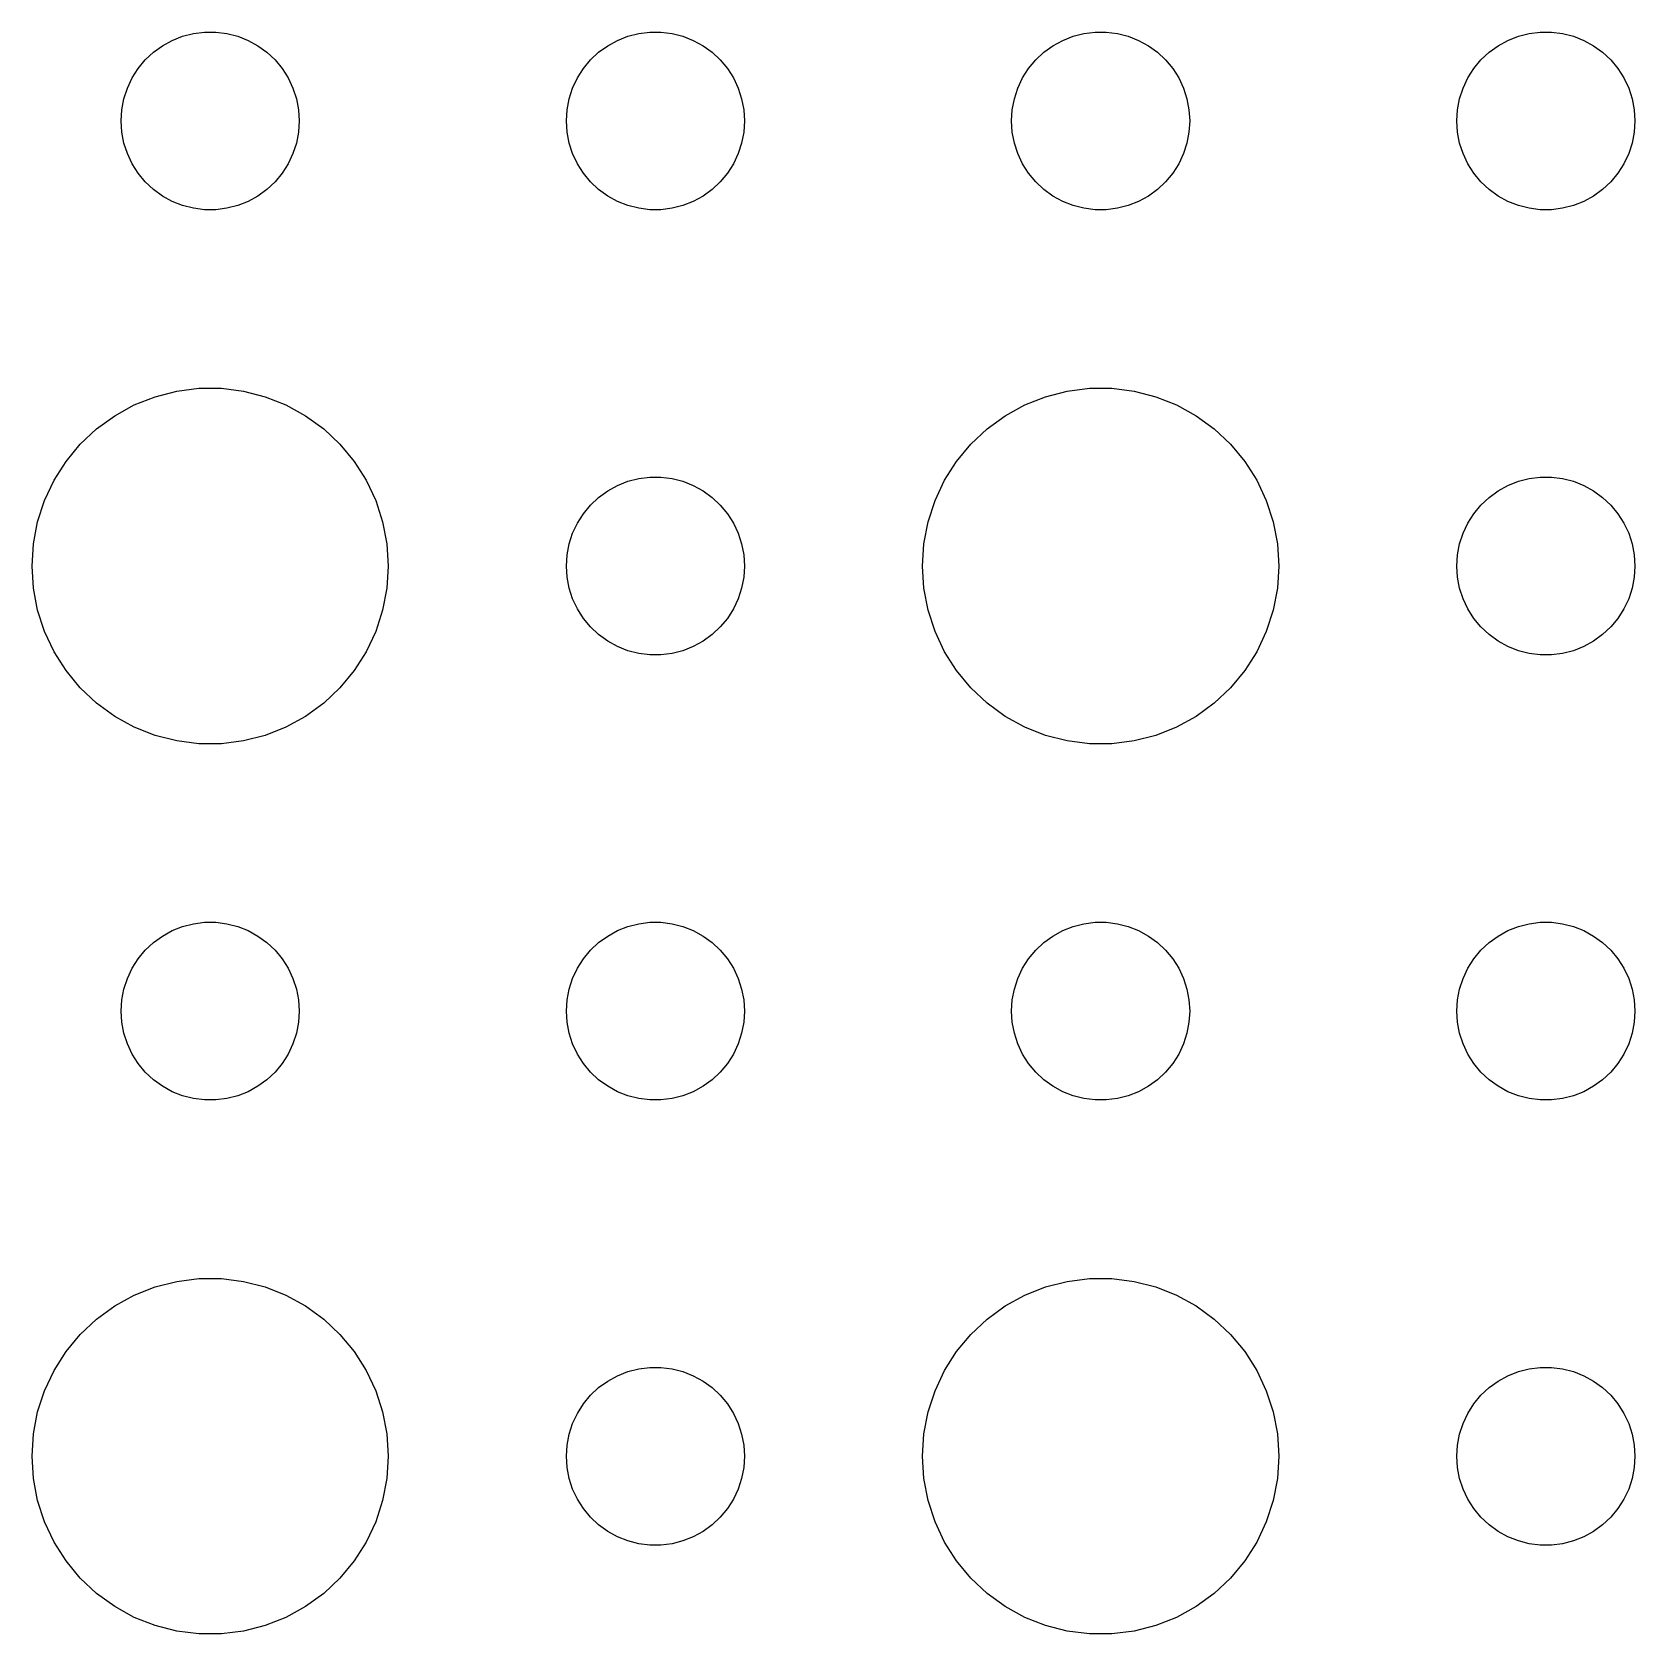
# Model space of a CAD drawing. Header units: metres. Extents: x -134 to 134, y 518 to 1078.
# Drawn here: x -100.5 to -73.5, y 567.01 to 594 of the extents above; entities that cross this region are included whole.
import ezdxf

# ---------------------------------------------------------------- set-up
doc = ezdxf.new("R2010")
doc.units = ezdxf.units.M

msp = doc.modelspace()

# ---------------------------------------------------------------- linework, layer by layer
for p, q in [((-98.4561, 593.656), (-98.3037, 593.766)), ((-98.3037, 593.766), (-98.1387, 593.857)), ((-98.1387, 593.857), (-97.9635, 593.927)), ((-97.9635, 593.927), (-97.7811, 593.973)), ((-97.7811, 593.973), (-97.5942, 593.997)), ((-97.5942, 593.997), (-97.4058, 593.997)), ((-97.4058, 593.997), (-97.2189, 593.973)), ((-97.2189, 593.973), (-97.0365, 593.927)), ((-97.0365, 593.927), (-96.8613, 593.857)), ((-96.8613, 593.857), (-96.6963, 593.766)), ((-96.6963, 593.766), (-96.5439, 593.656)), ((-90.9561, 593.656), (-90.8037, 593.766)), ((-90.8037, 593.766), (-90.6387, 593.857)), ((-90.6387, 593.857), (-90.4635, 593.927)), ((-90.4635, 593.927), (-90.2811, 593.973)), ((-90.2811, 593.973), (-90.0942, 593.997)), ((-90.0942, 593.997), (-89.9058, 593.997)), ((-89.9058, 593.997), (-89.7189, 593.973)), ((-89.7189, 593.973), (-89.5365, 593.927)), ((-89.5365, 593.927), (-89.3613, 593.857)), ((-89.3613, 593.857), (-89.1963, 593.766)), ((-89.1963, 593.766), (-89.0439, 593.656)), ((-83.4561, 593.656), (-83.3037, 593.766)), ((-83.3037, 593.766), (-83.1387, 593.857)), ((-83.1387, 593.857), (-82.9635, 593.927)), ((-82.9635, 593.927), (-82.7811, 593.973)), ((-82.7811, 593.973), (-82.5942, 593.997)), ((-82.5942, 593.997), (-82.4058, 593.997)), ((-82.4058, 593.997), (-82.2189, 593.973)), ((-82.2189, 593.973), (-82.0365, 593.927)), ((-82.0365, 593.927), (-81.8613, 593.857)), ((-81.8613, 593.857), (-81.6963, 593.766)), ((-81.6963, 593.766), (-81.5439, 593.656)), ((-75.9561, 593.656), (-75.8037, 593.766)), ((-75.8037, 593.766), (-75.6387, 593.857)), ((-75.6387, 593.857), (-75.4635, 593.927)), ((-75.4635, 593.927), (-75.2811, 593.973)), ((-75.2811, 593.973), (-75.0942, 593.997)), ((-75.0942, 593.997), (-74.9058, 593.997)), ((-74.9058, 593.997), (-74.7189, 593.973)), ((-74.7189, 593.973), (-74.5365, 593.927)), ((-74.5365, 593.927), (-74.3613, 593.857)), ((-74.3613, 593.857), (-74.1963, 593.766)), ((-74.1963, 593.766), (-74.0439, 593.656)), ((-98.7135, 593.382), (-98.5934, 593.527)), ((-98.5934, 593.527), (-98.4561, 593.656)), ((-96.5439, 593.656), (-96.4065, 593.527)), ((-96.4065, 593.527), (-96.2865, 593.382)), ((-91.2135, 593.382), (-91.0934, 593.527)), ((-91.0934, 593.527), (-90.9561, 593.656)), ((-89.0439, 593.656), (-88.9065, 593.527)), ((-88.9065, 593.527), (-88.7865, 593.382)), ((-83.7135, 593.382), (-83.5934, 593.527)), ((-83.5934, 593.527), (-83.4561, 593.656)), ((-81.5439, 593.656), (-81.4065, 593.527)), ((-81.4065, 593.527), (-81.2865, 593.382)), ((-76.2135, 593.382), (-76.0934, 593.527)), ((-76.0934, 593.527), (-75.9561, 593.656)), ((-74.0439, 593.656), (-73.9065, 593.527)), ((-73.9065, 593.527), (-73.7865, 593.382)), ((-98.8947, 593.052), (-98.8145, 593.223)), ((-98.8145, 593.223), (-98.7135, 593.382)), ((-96.2865, 593.382), (-96.1855, 593.223)), ((-96.1855, 593.223), (-96.1053, 593.052)), ((-91.3947, 593.052), (-91.3145, 593.223)), ((-91.3145, 593.223), (-91.2135, 593.382)), ((-88.7865, 593.382), (-88.6855, 593.223)), ((-88.6855, 593.223), (-88.6053, 593.052)), ((-83.8947, 593.052), (-83.8145, 593.223)), ((-83.8145, 593.223), (-83.7135, 593.382)), ((-81.2865, 593.382), (-81.1855, 593.223)), ((-81.1855, 593.223), (-81.1053, 593.052)), ((-76.3947, 593.052), (-76.3145, 593.223)), ((-76.3145, 593.223), (-76.2135, 593.382)), ((-73.7865, 593.382), (-73.6855, 593.223)), ((-73.6855, 593.223), (-73.6053, 593.052)), ((-98.9529, 592.873), (-98.8947, 593.052)), ((-96.1053, 593.052), (-96.0471, 592.873)), ((-91.4529, 592.873), (-91.3947, 593.052)), ((-88.6053, 593.052), (-88.5471, 592.873)), ((-83.9529, 592.873), (-83.8947, 593.052)), ((-81.1053, 593.052), (-81.0471, 592.873)), ((-76.4529, 592.873), (-76.3947, 593.052)), ((-73.6053, 593.052), (-73.5471, 592.873)), ((-99, 592.5), (-98.9882, 592.688)), ((-98.9882, 592.688), (-98.9529, 592.873)), ((-96.0471, 592.873), (-96.0118, 592.688)), ((-96.0118, 592.688), (-96, 592.5)), ((-91.5, 592.5), (-91.4882, 592.688)), ((-91.4882, 592.688), (-91.4529, 592.873)), ((-88.5471, 592.873), (-88.5118, 592.688)), ((-88.5118, 592.688), (-88.5, 592.5)), ((-84, 592.5), (-83.9882, 592.688)), ((-83.9882, 592.688), (-83.9529, 592.873)), ((-81.0471, 592.873), (-81.0118, 592.688)), ((-81.0118, 592.688), (-81, 592.5)), ((-76.5, 592.5), (-76.4882, 592.688)), ((-76.4882, 592.688), (-76.4529, 592.873)), ((-73.5471, 592.873), (-73.5118, 592.688)), ((-73.5118, 592.688), (-73.5, 592.5)), ((-98.9882, 592.312), (-99, 592.5)), ((-96, 592.5), (-96.0118, 592.312)), ((-91.4882, 592.312), (-91.5, 592.5)), ((-88.5, 592.5), (-88.5118, 592.312)), ((-83.9882, 592.312), (-84, 592.5)), ((-81, 592.5), (-81.0118, 592.312)), ((-76.4882, 592.312), (-76.5, 592.5)), ((-73.5, 592.5), (-73.5118, 592.312)), ((-98.9529, 592.127), (-98.9882, 592.312)), ((-98.8947, 591.948), (-98.9529, 592.127)), ((-96.0471, 592.127), (-96.1053, 591.948)), ((-96.0118, 592.312), (-96.0471, 592.127)), ((-91.4529, 592.127), (-91.4882, 592.312)), ((-91.3947, 591.948), (-91.4529, 592.127)), ((-88.5471, 592.127), (-88.6053, 591.948)), ((-88.5118, 592.312), (-88.5471, 592.127)), ((-83.9529, 592.127), (-83.9882, 592.312)), ((-83.8947, 591.948), (-83.9529, 592.127)), ((-81.0471, 592.127), (-81.1053, 591.948)), ((-81.0118, 592.312), (-81.0471, 592.127)), ((-76.4529, 592.127), (-76.4882, 592.312)), ((-76.3947, 591.948), (-76.4529, 592.127)), ((-73.5471, 592.127), (-73.6053, 591.948)), ((-73.5118, 592.312), (-73.5471, 592.127)), ((-98.8145, 591.777), (-98.8947, 591.948)), ((-96.1053, 591.948), (-96.1855, 591.777)), ((-91.3145, 591.777), (-91.3947, 591.948)), ((-88.6053, 591.948), (-88.6855, 591.777)), ((-83.8145, 591.777), (-83.8947, 591.948)), ((-81.1053, 591.948), (-81.1855, 591.777)), ((-76.3145, 591.777), (-76.3947, 591.948)), ((-73.6053, 591.948), (-73.6855, 591.777)), ((-98.7135, 591.618), (-98.8145, 591.777)), ((-98.5934, 591.473), (-98.7135, 591.618)), ((-96.2865, 591.618), (-96.4065, 591.473)), ((-96.1855, 591.777), (-96.2865, 591.618)), ((-91.2135, 591.618), (-91.3145, 591.777)), ((-91.0934, 591.473), (-91.2135, 591.618)), ((-88.7865, 591.618), (-88.9065, 591.473)), ((-88.6855, 591.777), (-88.7865, 591.618)), ((-83.7135, 591.618), (-83.8145, 591.777)), ((-83.5934, 591.473), (-83.7135, 591.618)), ((-81.2865, 591.618), (-81.4065, 591.473)), ((-81.1855, 591.777), (-81.2865, 591.618)), ((-76.2135, 591.618), (-76.3145, 591.777)), ((-76.0934, 591.473), (-76.2135, 591.618)), ((-73.7865, 591.618), (-73.9065, 591.473)), ((-73.6855, 591.777), (-73.7865, 591.618)), ((-98.4561, 591.344), (-98.5934, 591.473)), ((-98.3037, 591.234), (-98.4561, 591.344)), ((-96.5439, 591.344), (-96.6963, 591.234)), ((-96.4065, 591.473), (-96.5439, 591.344)), ((-90.9561, 591.344), (-91.0934, 591.473)), ((-90.8037, 591.234), (-90.9561, 591.344)), ((-89.0439, 591.344), (-89.1963, 591.234)), ((-88.9065, 591.473), (-89.0439, 591.344)), ((-83.4561, 591.344), (-83.5934, 591.473)), ((-83.3037, 591.234), (-83.4561, 591.344)), ((-81.5439, 591.344), (-81.6963, 591.234)), ((-81.4065, 591.473), (-81.5439, 591.344)), ((-75.9561, 591.344), (-76.0934, 591.473)), ((-75.8037, 591.234), (-75.9561, 591.344)), ((-74.0439, 591.344), (-74.1963, 591.234)), ((-73.9065, 591.473), (-74.0439, 591.344)), ((-98.1387, 591.143), (-98.3037, 591.234)), ((-97.9635, 591.073), (-98.1387, 591.143)), ((-97.7811, 591.027), (-97.9635, 591.073)), ((-97.0365, 591.073), (-97.2189, 591.027)), ((-96.8613, 591.143), (-97.0365, 591.073)), ((-96.6963, 591.234), (-96.8613, 591.143)), ((-90.6387, 591.143), (-90.8037, 591.234)), ((-90.4635, 591.073), (-90.6387, 591.143)), ((-90.2811, 591.027), (-90.4635, 591.073)), ((-89.5365, 591.073), (-89.7189, 591.027)), ((-89.3613, 591.143), (-89.5365, 591.073)), ((-89.1963, 591.234), (-89.3613, 591.143)), ((-83.1387, 591.143), (-83.3037, 591.234)), ((-82.9635, 591.073), (-83.1387, 591.143)), ((-82.7811, 591.027), (-82.9635, 591.073)), ((-82.0365, 591.073), (-82.2189, 591.027)), ((-81.8613, 591.143), (-82.0365, 591.073)), ((-81.6963, 591.234), (-81.8613, 591.143)), ((-75.6387, 591.143), (-75.8037, 591.234)), ((-75.4635, 591.073), (-75.6387, 591.143)), ((-75.2811, 591.027), (-75.4635, 591.073)), ((-74.5365, 591.073), (-74.7189, 591.027)), ((-74.3613, 591.143), (-74.5365, 591.073)), ((-74.1963, 591.234), (-74.3613, 591.143)), ((-97.5942, 591.003), (-97.7811, 591.027)), ((-97.4058, 591.003), (-97.5942, 591.003)), ((-97.2189, 591.027), (-97.4058, 591.003)), ((-90.0942, 591.003), (-90.2811, 591.027)), ((-89.9058, 591.003), (-90.0942, 591.003)), ((-89.7189, 591.027), (-89.9058, 591.003)), ((-82.5942, 591.003), (-82.7811, 591.027)), ((-82.4058, 591.003), (-82.5942, 591.003)), ((-82.2189, 591.027), (-82.4058, 591.003)), ((-75.0942, 591.003), (-75.2811, 591.027)), ((-74.9058, 591.003), (-75.0942, 591.003)), ((-74.7189, 591.027), (-74.9058, 591.003)), ((-98.7773, 587.714), (-98.427, 587.853)), ((-98.427, 587.853), (-98.0621, 587.947)), ((-98.0621, 587.947), (-97.6884, 587.994)), ((-97.6884, 587.994), (-97.3116, 587.994)), ((-97.3116, 587.994), (-96.9379, 587.947)), ((-96.9379, 587.947), (-96.573, 587.853)), ((-96.573, 587.853), (-96.2227, 587.714)), ((-83.7773, 587.714), (-83.427, 587.853)), ((-83.427, 587.853), (-83.0621, 587.947)), ((-83.0621, 587.947), (-82.6884, 587.994)), ((-82.6884, 587.994), (-82.3116, 587.994)), ((-82.3116, 587.994), (-81.9379, 587.947)), ((-81.9379, 587.947), (-81.573, 587.853)), ((-81.573, 587.853), (-81.2227, 587.714)), ((-99.4123, 587.312), (-99.1075, 587.533)), ((-99.1075, 587.533), (-98.7773, 587.714)), ((-96.2227, 587.714), (-95.8925, 587.533)), ((-95.8925, 587.533), (-95.5877, 587.312)), ((-84.4123, 587.312), (-84.1075, 587.533)), ((-84.1075, 587.533), (-83.7773, 587.714)), ((-81.2227, 587.714), (-80.8925, 587.533)), ((-80.8925, 587.533), (-80.5877, 587.312)), ((-99.6869, 587.054), (-99.4123, 587.312)), ((-95.5877, 587.312), (-95.3131, 587.054)), ((-84.6869, 587.054), (-84.4123, 587.312)), ((-80.5877, 587.312), (-80.3131, 587.054)), ((-99.927, 586.763), (-99.6869, 587.054)), ((-95.3131, 587.054), (-95.073, 586.763)), ((-84.927, 586.763), (-84.6869, 587.054)), ((-80.3131, 587.054), (-80.073, 586.763)), ((-100.129, 586.445), (-99.927, 586.763)), ((-95.073, 586.763), (-94.8711, 586.445)), ((-85.1289, 586.445), (-84.927, 586.763)), ((-80.073, 586.763), (-79.8711, 586.445)), ((-100.289, 586.104), (-100.129, 586.445)), ((-94.8711, 586.445), (-94.7107, 586.104)), ((-90.4635, 586.427), (-90.2811, 586.473)), ((-90.2811, 586.473), (-90.0942, 586.497)), ((-90.0942, 586.497), (-89.9058, 586.497)), ((-89.9058, 586.497), (-89.7189, 586.473)), ((-89.7189, 586.473), (-89.5365, 586.427)), ((-85.2893, 586.104), (-85.1289, 586.445)), ((-79.8711, 586.445), (-79.7107, 586.104)), ((-75.4635, 586.427), (-75.2811, 586.473)), ((-75.2811, 586.473), (-75.0942, 586.497)), ((-75.0942, 586.497), (-74.9058, 586.497)), ((-74.9058, 586.497), (-74.7189, 586.473)), ((-74.7189, 586.473), (-74.5365, 586.427)), ((-90.9561, 586.156), (-90.8037, 586.266)), ((-90.8037, 586.266), (-90.6387, 586.357)), ((-90.6387, 586.357), (-90.4635, 586.427)), ((-89.5365, 586.427), (-89.3613, 586.357)), ((-89.3613, 586.357), (-89.1963, 586.266)), ((-89.1963, 586.266), (-89.0439, 586.156)), ((-75.9561, 586.156), (-75.8037, 586.266)), ((-75.8037, 586.266), (-75.6387, 586.357)), ((-75.6387, 586.357), (-75.4635, 586.427)), ((-74.5365, 586.427), (-74.3613, 586.357)), ((-74.3613, 586.357), (-74.1963, 586.266)), ((-74.1963, 586.266), (-74.0439, 586.156)), ((-100.406, 585.746), (-100.289, 586.104)), ((-94.7107, 586.104), (-94.5943, 585.746)), ((-91.2135, 585.882), (-91.0934, 586.027)), ((-91.0934, 586.027), (-90.9561, 586.156)), ((-89.0439, 586.156), (-88.9065, 586.027)), ((-88.9065, 586.027), (-88.7865, 585.882)), ((-85.4057, 585.746), (-85.2893, 586.104)), ((-79.7107, 586.104), (-79.5943, 585.746)), ((-76.2135, 585.882), (-76.0934, 586.027)), ((-76.0934, 586.027), (-75.9561, 586.156)), ((-74.0439, 586.156), (-73.9065, 586.027)), ((-73.9065, 586.027), (-73.7865, 585.882)), ((-100.476, 585.376), (-100.406, 585.746)), ((-94.5943, 585.746), (-94.5237, 585.376)), ((-91.3947, 585.552), (-91.3145, 585.723)), ((-91.3145, 585.723), (-91.2135, 585.882)), ((-88.7865, 585.882), (-88.6855, 585.723)), ((-88.6855, 585.723), (-88.6053, 585.552)), ((-85.4763, 585.376), (-85.4057, 585.746)), ((-79.5943, 585.746), (-79.5237, 585.376)), ((-76.3947, 585.552), (-76.3145, 585.723)), ((-76.3145, 585.723), (-76.2135, 585.882)), ((-73.7865, 585.882), (-73.6855, 585.723)), ((-73.6855, 585.723), (-73.6053, 585.552)), ((-100.5, 585), (-100.476, 585.376)), ((-94.5237, 585.376), (-94.5, 585)), ((-91.4882, 585.188), (-91.4529, 585.373)), ((-91.4529, 585.373), (-91.3947, 585.552)), ((-88.6053, 585.552), (-88.5471, 585.373)), ((-88.5471, 585.373), (-88.5118, 585.188)), ((-85.5, 585), (-85.4763, 585.376)), ((-79.5237, 585.376), (-79.5, 585)), ((-76.4882, 585.188), (-76.4529, 585.373)), ((-76.4529, 585.373), (-76.3947, 585.552)), ((-73.6053, 585.552), (-73.5471, 585.373)), ((-73.5471, 585.373), (-73.5118, 585.188)), ((-91.5, 585), (-91.4882, 585.188)), ((-88.5118, 585.188), (-88.5, 585)), ((-76.5, 585), (-76.4882, 585.188)), ((-73.5118, 585.188), (-73.5, 585)), ((-100.476, 584.624), (-100.5, 585)), ((-94.5, 585), (-94.5237, 584.624)), ((-91.4882, 584.812), (-91.5, 585)), ((-88.5, 585), (-88.5118, 584.812)), ((-85.4763, 584.624), (-85.5, 585)), ((-79.5, 585), (-79.5237, 584.624)), ((-76.4882, 584.812), (-76.5, 585)), ((-73.5, 585), (-73.5118, 584.812)), ((-100.406, 584.254), (-100.476, 584.624)), ((-94.5237, 584.624), (-94.5943, 584.254)), ((-91.4529, 584.627), (-91.4882, 584.812)), ((-91.3947, 584.448), (-91.4529, 584.627)), ((-88.5471, 584.627), (-88.6053, 584.448)), ((-88.5118, 584.812), (-88.5471, 584.627)), ((-85.4057, 584.254), (-85.4763, 584.624)), ((-79.5237, 584.624), (-79.5943, 584.254)), ((-76.4529, 584.627), (-76.4882, 584.812)), ((-76.3947, 584.448), (-76.4529, 584.627)), ((-73.5471, 584.627), (-73.6053, 584.448)), ((-73.5118, 584.812), (-73.5471, 584.627)), ((-91.3145, 584.277), (-91.3947, 584.448)), ((-88.6053, 584.448), (-88.6855, 584.277)), ((-76.3145, 584.277), (-76.3947, 584.448)), ((-73.6053, 584.448), (-73.6855, 584.277)), ((-100.289, 583.896), (-100.406, 584.254)), ((-94.5943, 584.254), (-94.7107, 583.896)), ((-91.2135, 584.118), (-91.3145, 584.277)), ((-91.0934, 583.973), (-91.2135, 584.118)), ((-88.7865, 584.118), (-88.9065, 583.973)), ((-88.6855, 584.277), (-88.7865, 584.118)), ((-85.2893, 583.896), (-85.4057, 584.254)), ((-79.5943, 584.254), (-79.7107, 583.896)), ((-76.2135, 584.118), (-76.3145, 584.277)), ((-76.0934, 583.973), (-76.2135, 584.118)), ((-73.7865, 584.118), (-73.9065, 583.973)), ((-73.6855, 584.277), (-73.7865, 584.118)), ((-100.129, 583.555), (-100.289, 583.896)), ((-94.7107, 583.896), (-94.8711, 583.555)), ((-90.9561, 583.844), (-91.0934, 583.973)), ((-90.8037, 583.734), (-90.9561, 583.844)), ((-89.0439, 583.844), (-89.1963, 583.734)), ((-88.9065, 583.973), (-89.0439, 583.844)), ((-85.1289, 583.555), (-85.2893, 583.896)), ((-79.7107, 583.896), (-79.8711, 583.555)), ((-75.9561, 583.844), (-76.0934, 583.973)), ((-75.8037, 583.734), (-75.9561, 583.844)), ((-74.0439, 583.844), (-74.1963, 583.734)), ((-73.9065, 583.973), (-74.0439, 583.844)), ((-99.927, 583.237), (-100.129, 583.555)), ((-94.8711, 583.555), (-95.073, 583.237)), ((-90.6387, 583.643), (-90.8037, 583.734)), ((-90.4635, 583.573), (-90.6387, 583.643)), ((-90.2811, 583.527), (-90.4635, 583.573)), ((-90.0942, 583.503), (-90.2811, 583.527)), ((-89.9058, 583.503), (-90.0942, 583.503)), ((-89.7189, 583.527), (-89.9058, 583.503)), ((-89.5365, 583.573), (-89.7189, 583.527)), ((-89.3613, 583.643), (-89.5365, 583.573)), ((-89.1963, 583.734), (-89.3613, 583.643)), ((-84.927, 583.237), (-85.1289, 583.555)), ((-79.8711, 583.555), (-80.073, 583.237)), ((-75.6387, 583.643), (-75.8037, 583.734)), ((-75.4635, 583.573), (-75.6387, 583.643)), ((-75.2811, 583.527), (-75.4635, 583.573)), ((-75.0942, 583.503), (-75.2811, 583.527)), ((-74.9058, 583.503), (-75.0942, 583.503)), ((-74.7189, 583.527), (-74.9058, 583.503)), ((-74.5365, 583.573), (-74.7189, 583.527)), ((-74.3613, 583.643), (-74.5365, 583.573)), ((-74.1963, 583.734), (-74.3613, 583.643)), ((-99.6869, 582.946), (-99.927, 583.237)), ((-95.073, 583.237), (-95.3131, 582.946)), ((-84.6869, 582.946), (-84.927, 583.237)), ((-80.073, 583.237), (-80.3131, 582.946)), ((-99.4123, 582.688), (-99.6869, 582.946)), ((-95.3131, 582.946), (-95.5877, 582.688)), ((-84.4123, 582.688), (-84.6869, 582.946)), ((-80.3131, 582.946), (-80.5877, 582.688)), ((-99.1075, 582.467), (-99.4123, 582.688)), ((-95.5877, 582.688), (-95.8925, 582.467)), ((-84.1075, 582.467), (-84.4123, 582.688)), ((-80.5877, 582.688), (-80.8925, 582.467)), ((-98.7773, 582.286), (-99.1075, 582.467)), ((-95.8925, 582.467), (-96.2227, 582.286)), ((-83.7773, 582.286), (-84.1075, 582.467)), ((-80.8925, 582.467), (-81.2227, 582.286)), ((-98.427, 582.147), (-98.7773, 582.286)), ((-98.0621, 582.053), (-98.427, 582.147)), ((-96.573, 582.147), (-96.9379, 582.053)), ((-96.2227, 582.286), (-96.573, 582.147)), ((-83.427, 582.147), (-83.7773, 582.286)), ((-83.0621, 582.053), (-83.427, 582.147)), ((-81.573, 582.147), (-81.9379, 582.053)), ((-81.2227, 582.286), (-81.573, 582.147)), ((-97.6884, 582.006), (-98.0621, 582.053)), ((-97.3116, 582.006), (-97.6884, 582.006)), ((-96.9379, 582.053), (-97.3116, 582.006)), ((-82.6884, 582.006), (-83.0621, 582.053)), ((-82.3116, 582.006), (-82.6884, 582.006)), ((-81.9379, 582.053), (-82.3116, 582.006)), ((-98.1387, 578.857), (-97.9635, 578.927)), ((-97.9635, 578.927), (-97.7811, 578.973)), ((-97.7811, 578.973), (-97.5942, 578.997)), ((-97.5942, 578.997), (-97.4058, 578.997)), ((-97.4058, 578.997), (-97.2189, 578.973)), ((-97.2189, 578.973), (-97.0365, 578.927)), ((-97.0365, 578.927), (-96.8613, 578.857)), ((-90.6387, 578.857), (-90.4635, 578.927)), ((-90.4635, 578.927), (-90.2811, 578.973)), ((-90.2811, 578.973), (-90.0942, 578.997)), ((-90.0942, 578.997), (-89.9058, 578.997)), ((-89.9058, 578.997), (-89.7189, 578.973)), ((-89.7189, 578.973), (-89.5365, 578.927)), ((-89.5365, 578.927), (-89.3613, 578.857)), ((-83.1387, 578.857), (-82.9635, 578.927)), ((-82.9635, 578.927), (-82.7811, 578.973)), ((-82.7811, 578.973), (-82.5942, 578.997)), ((-82.5942, 578.997), (-82.4058, 578.997)), ((-82.4058, 578.997), (-82.2189, 578.973)), ((-82.2189, 578.973), (-82.0365, 578.927)), ((-82.0365, 578.927), (-81.8613, 578.857)), ((-75.6387, 578.857), (-75.4635, 578.927)), ((-75.4635, 578.927), (-75.2811, 578.973)), ((-75.2811, 578.973), (-75.0942, 578.997)), ((-75.0942, 578.997), (-74.9058, 578.997)), ((-74.9058, 578.997), (-74.7189, 578.973)), ((-74.7189, 578.973), (-74.5365, 578.927)), ((-74.5365, 578.927), (-74.3613, 578.857)), ((-98.5934, 578.527), (-98.4561, 578.656)), ((-98.4561, 578.656), (-98.3037, 578.766)), ((-98.3037, 578.766), (-98.1387, 578.857)), ((-96.8613, 578.857), (-96.6963, 578.766)), ((-96.6963, 578.766), (-96.5439, 578.656)), ((-96.5439, 578.656), (-96.4065, 578.527)), ((-91.0934, 578.527), (-90.9561, 578.656)), ((-90.9561, 578.656), (-90.8037, 578.766)), ((-90.8037, 578.766), (-90.6387, 578.857)), ((-89.3613, 578.857), (-89.1963, 578.766)), ((-89.1963, 578.766), (-89.0439, 578.656)), ((-89.0439, 578.656), (-88.9065, 578.527)), ((-83.5934, 578.527), (-83.4561, 578.656)), ((-83.4561, 578.656), (-83.3037, 578.766)), ((-83.3037, 578.766), (-83.1387, 578.857)), ((-81.8613, 578.857), (-81.6963, 578.766)), ((-81.6963, 578.766), (-81.5439, 578.656)), ((-81.5439, 578.656), (-81.4065, 578.527)), ((-76.0934, 578.527), (-75.9561, 578.656)), ((-75.9561, 578.656), (-75.8037, 578.766)), ((-75.8037, 578.766), (-75.6387, 578.857)), ((-74.3613, 578.857), (-74.1963, 578.766)), ((-74.1963, 578.766), (-74.0439, 578.656)), ((-74.0439, 578.656), (-73.9065, 578.527)), ((-98.8145, 578.223), (-98.7135, 578.382)), ((-98.7135, 578.382), (-98.5934, 578.527)), ((-96.4065, 578.527), (-96.2865, 578.382)), ((-96.2865, 578.382), (-96.1855, 578.223)), ((-91.3145, 578.223), (-91.2135, 578.382)), ((-91.2135, 578.382), (-91.0934, 578.527)), ((-88.9065, 578.527), (-88.7865, 578.382)), ((-88.7865, 578.382), (-88.6855, 578.223)), ((-83.8145, 578.223), (-83.7135, 578.382)), ((-83.7135, 578.382), (-83.5934, 578.527)), ((-81.4065, 578.527), (-81.2865, 578.382)), ((-81.2865, 578.382), (-81.1855, 578.223)), ((-76.3145, 578.223), (-76.2135, 578.382)), ((-76.2135, 578.382), (-76.0934, 578.527)), ((-73.9065, 578.527), (-73.7865, 578.382)), ((-73.7865, 578.382), (-73.6855, 578.223)), ((-98.8947, 578.052), (-98.8145, 578.223)), ((-96.1855, 578.223), (-96.1053, 578.052)), ((-91.3947, 578.052), (-91.3145, 578.223)), ((-88.6855, 578.223), (-88.6053, 578.052)), ((-83.8947, 578.052), (-83.8145, 578.223)), ((-81.1855, 578.223), (-81.1053, 578.052)), ((-76.3947, 578.052), (-76.3145, 578.223)), ((-73.6855, 578.223), (-73.6053, 578.052)), ((-98.9882, 577.688), (-98.9529, 577.873)), ((-98.9529, 577.873), (-98.8947, 578.052)), ((-96.1053, 578.052), (-96.0471, 577.873)), ((-96.0471, 577.873), (-96.0118, 577.688)), ((-91.4882, 577.688), (-91.4529, 577.873)), ((-91.4529, 577.873), (-91.3947, 578.052)), ((-88.6053, 578.052), (-88.5471, 577.873)), ((-88.5471, 577.873), (-88.5118, 577.688)), ((-83.9882, 577.688), (-83.9529, 577.873)), ((-83.9529, 577.873), (-83.8947, 578.052)), ((-81.1053, 578.052), (-81.0471, 577.873)), ((-81.0471, 577.873), (-81.0118, 577.688)), ((-76.4882, 577.688), (-76.4529, 577.873)), ((-76.4529, 577.873), (-76.3947, 578.052)), ((-73.6053, 578.052), (-73.5471, 577.873)), ((-73.5471, 577.873), (-73.5118, 577.688)), ((-99, 577.5), (-98.9882, 577.688)), ((-96.0118, 577.688), (-96, 577.5)), ((-91.5, 577.5), (-91.4882, 577.688)), ((-88.5118, 577.688), (-88.5, 577.5)), ((-84, 577.5), (-83.9882, 577.688)), ((-81.0118, 577.688), (-81, 577.5)), ((-76.5, 577.5), (-76.4882, 577.688)), ((-73.5118, 577.688), (-73.5, 577.5)), ((-98.9882, 577.312), (-99, 577.5)), ((-98.9529, 577.127), (-98.9882, 577.312)), ((-96.0118, 577.312), (-96.0471, 577.127)), ((-96, 577.5), (-96.0118, 577.312)), ((-91.4882, 577.312), (-91.5, 577.5)), ((-91.4529, 577.127), (-91.4882, 577.312)), ((-88.5118, 577.312), (-88.5471, 577.127)), ((-88.5, 577.5), (-88.5118, 577.312)), ((-83.9882, 577.312), (-84, 577.5)), ((-83.9529, 577.127), (-83.9882, 577.312)), ((-81.0118, 577.312), (-81.0471, 577.127)), ((-81, 577.5), (-81.0118, 577.312)), ((-76.4882, 577.312), (-76.5, 577.5)), ((-76.4529, 577.127), (-76.4882, 577.312)), ((-73.5118, 577.312), (-73.5471, 577.127)), ((-73.5, 577.5), (-73.5118, 577.312)), ((-98.8947, 576.948), (-98.9529, 577.127)), ((-96.0471, 577.127), (-96.1053, 576.948)), ((-91.3947, 576.948), (-91.4529, 577.127)), ((-88.5471, 577.127), (-88.6053, 576.948)), ((-83.8947, 576.948), (-83.9529, 577.127)), ((-81.0471, 577.127), (-81.1053, 576.948)), ((-76.3947, 576.948), (-76.4529, 577.127)), ((-73.5471, 577.127), (-73.6053, 576.948)), ((-98.8145, 576.777), (-98.8947, 576.948)), ((-98.7135, 576.618), (-98.8145, 576.777)), ((-96.1855, 576.777), (-96.2865, 576.618)), ((-96.1053, 576.948), (-96.1855, 576.777)), ((-91.3145, 576.777), (-91.3947, 576.948)), ((-91.2135, 576.618), (-91.3145, 576.777)), ((-88.6855, 576.777), (-88.7865, 576.618)), ((-88.6053, 576.948), (-88.6855, 576.777)), ((-83.8145, 576.777), (-83.8947, 576.948)), ((-83.7135, 576.618), (-83.8145, 576.777)), ((-81.1855, 576.777), (-81.2865, 576.618)), ((-81.1053, 576.948), (-81.1855, 576.777)), ((-76.3145, 576.777), (-76.3947, 576.948)), ((-76.2135, 576.618), (-76.3145, 576.777)), ((-73.6855, 576.777), (-73.7865, 576.618)), ((-73.6053, 576.948), (-73.6855, 576.777)), ((-98.5934, 576.473), (-98.7135, 576.618)), ((-98.4561, 576.344), (-98.5934, 576.473)), ((-96.4065, 576.473), (-96.5439, 576.344)), ((-96.2865, 576.618), (-96.4065, 576.473)), ((-91.0934, 576.473), (-91.2135, 576.618)), ((-90.9561, 576.344), (-91.0934, 576.473)), ((-88.9065, 576.473), (-89.0439, 576.344)), ((-88.7865, 576.618), (-88.9065, 576.473)), ((-83.5934, 576.473), (-83.7135, 576.618)), ((-83.4561, 576.344), (-83.5934, 576.473)), ((-81.4065, 576.473), (-81.5439, 576.344)), ((-81.2865, 576.618), (-81.4065, 576.473)), ((-76.0934, 576.473), (-76.2135, 576.618)), ((-75.9561, 576.344), (-76.0934, 576.473)), ((-73.9065, 576.473), (-74.0439, 576.344)), ((-73.7865, 576.618), (-73.9065, 576.473)), ((-98.3037, 576.234), (-98.4561, 576.344)), ((-98.1387, 576.143), (-98.3037, 576.234)), ((-96.6963, 576.234), (-96.8613, 576.143)), ((-96.5439, 576.344), (-96.6963, 576.234)), ((-90.8037, 576.234), (-90.9561, 576.344)), ((-90.6387, 576.143), (-90.8037, 576.234)), ((-89.1963, 576.234), (-89.3613, 576.143)), ((-89.0439, 576.344), (-89.1963, 576.234)), ((-83.3037, 576.234), (-83.4561, 576.344)), ((-83.1387, 576.143), (-83.3037, 576.234)), ((-81.6963, 576.234), (-81.8613, 576.143)), ((-81.5439, 576.344), (-81.6963, 576.234)), ((-75.8037, 576.234), (-75.9561, 576.344)), ((-75.6387, 576.143), (-75.8037, 576.234)), ((-74.1963, 576.234), (-74.3613, 576.143)), ((-74.0439, 576.344), (-74.1963, 576.234)), ((-97.9635, 576.073), (-98.1387, 576.143)), ((-97.7811, 576.027), (-97.9635, 576.073)), ((-97.5942, 576.003), (-97.7811, 576.027)), ((-97.4058, 576.003), (-97.5942, 576.003)), ((-97.2189, 576.027), (-97.4058, 576.003)), ((-97.0365, 576.073), (-97.2189, 576.027)), ((-96.8613, 576.143), (-97.0365, 576.073)), ((-90.4635, 576.073), (-90.6387, 576.143)), ((-90.2811, 576.027), (-90.4635, 576.073)), ((-90.0942, 576.003), (-90.2811, 576.027)), ((-89.9058, 576.003), (-90.0942, 576.003)), ((-89.7189, 576.027), (-89.9058, 576.003)), ((-89.5365, 576.073), (-89.7189, 576.027)), ((-89.3613, 576.143), (-89.5365, 576.073)), ((-82.9635, 576.073), (-83.1387, 576.143)), ((-82.7811, 576.027), (-82.9635, 576.073)), ((-82.5942, 576.003), (-82.7811, 576.027)), ((-82.4058, 576.003), (-82.5942, 576.003)), ((-82.2189, 576.027), (-82.4058, 576.003)), ((-82.0365, 576.073), (-82.2189, 576.027)), ((-81.8613, 576.143), (-82.0365, 576.073)), ((-75.4635, 576.073), (-75.6387, 576.143)), ((-75.2811, 576.027), (-75.4635, 576.073)), ((-75.0942, 576.003), (-75.2811, 576.027)), ((-74.9058, 576.003), (-75.0942, 576.003)), ((-74.7189, 576.027), (-74.9058, 576.003)), ((-74.5365, 576.073), (-74.7189, 576.027)), ((-74.3613, 576.143), (-74.5365, 576.073)), ((-98.427, 572.853), (-98.0621, 572.947)), ((-98.0621, 572.947), (-97.6884, 572.994)), ((-97.6884, 572.994), (-97.3116, 572.994)), ((-97.3116, 572.994), (-96.9379, 572.947)), ((-96.9379, 572.947), (-96.573, 572.853)), ((-83.427, 572.853), (-83.0621, 572.947)), ((-83.0621, 572.947), (-82.6884, 572.994)), ((-82.6884, 572.994), (-82.3116, 572.994)), ((-82.3116, 572.994), (-81.9379, 572.947)), ((-81.9379, 572.947), (-81.573, 572.853)), ((-99.1075, 572.533), (-98.7773, 572.714)), ((-98.7773, 572.714), (-98.427, 572.853)), ((-96.573, 572.853), (-96.2227, 572.714)), ((-96.2227, 572.714), (-95.8925, 572.533)), ((-84.1075, 572.533), (-83.7773, 572.714)), ((-83.7773, 572.714), (-83.427, 572.853)), ((-81.573, 572.853), (-81.2227, 572.714)), ((-81.2227, 572.714), (-80.8925, 572.533)), ((-99.4123, 572.312), (-99.1075, 572.533)), ((-95.8925, 572.533), (-95.5877, 572.312)), ((-84.4123, 572.312), (-84.1075, 572.533)), ((-80.8925, 572.533), (-80.5877, 572.312)), ((-99.6869, 572.054), (-99.4123, 572.312)), ((-95.5877, 572.312), (-95.3131, 572.054)), ((-84.6869, 572.054), (-84.4123, 572.312)), ((-80.5877, 572.312), (-80.3131, 572.054)), ((-99.927, 571.763), (-99.6869, 572.054)), ((-95.3131, 572.054), (-95.073, 571.763)), ((-84.927, 571.763), (-84.6869, 572.054)), ((-80.3131, 572.054), (-80.073, 571.763)), ((-100.129, 571.445), (-99.927, 571.763)), ((-95.073, 571.763), (-94.8711, 571.445)), ((-85.1289, 571.445), (-84.927, 571.763)), ((-80.073, 571.763), (-79.8711, 571.445)), ((-100.289, 571.104), (-100.129, 571.445)), ((-94.8711, 571.445), (-94.7107, 571.104)), ((-90.8037, 571.266), (-90.6387, 571.357)), ((-90.6387, 571.357), (-90.4635, 571.427)), ((-90.4635, 571.427), (-90.2811, 571.473)), ((-90.2811, 571.473), (-90.0942, 571.497)), ((-90.0942, 571.497), (-89.9058, 571.497)), ((-89.9058, 571.497), (-89.7189, 571.473)), ((-89.7189, 571.473), (-89.5365, 571.427)), ((-89.5365, 571.427), (-89.3613, 571.357)), ((-89.3613, 571.357), (-89.1963, 571.266)), ((-85.2893, 571.104), (-85.1289, 571.445)), ((-79.8711, 571.445), (-79.7107, 571.104)), ((-75.8037, 571.266), (-75.6387, 571.357)), ((-75.6387, 571.357), (-75.4635, 571.427)), ((-75.4635, 571.427), (-75.2811, 571.473)), ((-75.2811, 571.473), (-75.0942, 571.497)), ((-75.0942, 571.497), (-74.9058, 571.497)), ((-74.9058, 571.497), (-74.7189, 571.473)), ((-74.7189, 571.473), (-74.5365, 571.427)), ((-74.5365, 571.427), (-74.3613, 571.357)), ((-74.3613, 571.357), (-74.1963, 571.266)), ((-100.406, 570.746), (-100.289, 571.104)), ((-94.7107, 571.104), (-94.5943, 570.746)), ((-91.0934, 571.027), (-90.9561, 571.156)), ((-90.9561, 571.156), (-90.8037, 571.266)), ((-89.1963, 571.266), (-89.0439, 571.156)), ((-89.0439, 571.156), (-88.9065, 571.027)), ((-85.4057, 570.746), (-85.2893, 571.104)), ((-79.7107, 571.104), (-79.5943, 570.746)), ((-76.0934, 571.027), (-75.9561, 571.156)), ((-75.9561, 571.156), (-75.8037, 571.266)), ((-74.1963, 571.266), (-74.0439, 571.156)), ((-74.0439, 571.156), (-73.9065, 571.027)), ((-91.3145, 570.723), (-91.2135, 570.882)), ((-91.2135, 570.882), (-91.0934, 571.027)), ((-88.9065, 571.027), (-88.7865, 570.882)), ((-88.7865, 570.882), (-88.6855, 570.723)), ((-76.3145, 570.723), (-76.2135, 570.882)), ((-76.2135, 570.882), (-76.0934, 571.027)), ((-73.9065, 571.027), (-73.7865, 570.882)), ((-73.7865, 570.882), (-73.6855, 570.723)), ((-100.476, 570.376), (-100.406, 570.746)), ((-94.5943, 570.746), (-94.5237, 570.376)), ((-91.4529, 570.373), (-91.3947, 570.552)), ((-91.3947, 570.552), (-91.3145, 570.723)), ((-88.6855, 570.723), (-88.6053, 570.552)), ((-88.6053, 570.552), (-88.5471, 570.373)), ((-85.4763, 570.376), (-85.4057, 570.746)), ((-79.5943, 570.746), (-79.5237, 570.376)), ((-76.4529, 570.373), (-76.3947, 570.552)), ((-76.3947, 570.552), (-76.3145, 570.723)), ((-73.6855, 570.723), (-73.6053, 570.552)), ((-73.6053, 570.552), (-73.5471, 570.373)), ((-100.5, 570), (-100.476, 570.376)), ((-94.5237, 570.376), (-94.5, 570)), ((-91.4882, 570.188), (-91.4529, 570.373)), ((-88.5471, 570.373), (-88.5118, 570.188)), ((-85.5, 570), (-85.4763, 570.376)), ((-79.5237, 570.376), (-79.5, 570)), ((-76.4882, 570.188), (-76.4529, 570.373)), ((-73.5471, 570.373), (-73.5118, 570.188)), ((-100.476, 569.624), (-100.5, 570)), ((-94.5, 570), (-94.5237, 569.624)), ((-91.5, 570), (-91.4882, 570.188)), ((-91.4882, 569.812), (-91.5, 570)), ((-88.5118, 570.188), (-88.5, 570)), ((-88.5, 570), (-88.5118, 569.812)), ((-85.4763, 569.624), (-85.5, 570)), ((-79.5, 570), (-79.5237, 569.624)), ((-76.5, 570), (-76.4882, 570.188)), ((-76.4882, 569.812), (-76.5, 570)), ((-73.5118, 570.188), (-73.5, 570)), ((-73.5, 570), (-73.5118, 569.812)), ((-91.4529, 569.627), (-91.4882, 569.812)), ((-88.5118, 569.812), (-88.5471, 569.627)), ((-76.4529, 569.627), (-76.4882, 569.812)), ((-73.5118, 569.812), (-73.5471, 569.627)), ((-100.406, 569.254), (-100.476, 569.624)), ((-94.5237, 569.624), (-94.5943, 569.254)), ((-91.3947, 569.448), (-91.4529, 569.627)), ((-91.3145, 569.277), (-91.3947, 569.448)), ((-88.6053, 569.448), (-88.6855, 569.277)), ((-88.5471, 569.627), (-88.6053, 569.448)), ((-85.4057, 569.254), (-85.4763, 569.624)), ((-79.5237, 569.624), (-79.5943, 569.254)), ((-76.3947, 569.448), (-76.4529, 569.627)), ((-76.3145, 569.277), (-76.3947, 569.448)), ((-73.6053, 569.448), (-73.6855, 569.277)), ((-73.5471, 569.627), (-73.6053, 569.448)), ((-100.289, 568.896), (-100.406, 569.254)), ((-94.5943, 569.254), (-94.7107, 568.896)), ((-91.2135, 569.118), (-91.3145, 569.277)), ((-88.6855, 569.277), (-88.7865, 569.118)), ((-85.2893, 568.896), (-85.4057, 569.254)), ((-79.5943, 569.254), (-79.7107, 568.896)), ((-76.2135, 569.118), (-76.3145, 569.277)), ((-73.6855, 569.277), (-73.7865, 569.118)), ((-100.129, 568.555), (-100.289, 568.896)), ((-94.7107, 568.896), (-94.8711, 568.555)), ((-91.0934, 568.973), (-91.2135, 569.118)), ((-90.9561, 568.844), (-91.0934, 568.973)), ((-88.9065, 568.973), (-89.0439, 568.844)), ((-88.7865, 569.118), (-88.9065, 568.973)), ((-85.1289, 568.555), (-85.2893, 568.896)), ((-79.7107, 568.896), (-79.8711, 568.555)), ((-76.0934, 568.973), (-76.2135, 569.118)), ((-75.9561, 568.844), (-76.0934, 568.973)), ((-73.9065, 568.973), (-74.0439, 568.844)), ((-73.7865, 569.118), (-73.9065, 568.973)), ((-90.8037, 568.734), (-90.9561, 568.844)), ((-90.6387, 568.643), (-90.8037, 568.734)), ((-90.4635, 568.573), (-90.6387, 568.643)), ((-89.3613, 568.643), (-89.5365, 568.573)), ((-89.1963, 568.734), (-89.3613, 568.643)), ((-89.0439, 568.844), (-89.1963, 568.734)), ((-75.8037, 568.734), (-75.9561, 568.844)), ((-75.6387, 568.643), (-75.8037, 568.734)), ((-75.4635, 568.573), (-75.6387, 568.643)), ((-74.3613, 568.643), (-74.5365, 568.573)), ((-74.1963, 568.734), (-74.3613, 568.643)), ((-74.0439, 568.844), (-74.1963, 568.734)), ((-99.927, 568.237), (-100.129, 568.555)), ((-94.8711, 568.555), (-95.073, 568.237)), ((-90.2811, 568.527), (-90.4635, 568.573)), ((-90.0942, 568.503), (-90.2811, 568.527)), ((-89.9058, 568.503), (-90.0942, 568.503)), ((-89.7189, 568.527), (-89.9058, 568.503)), ((-89.5365, 568.573), (-89.7189, 568.527)), ((-84.927, 568.237), (-85.1289, 568.555)), ((-79.8711, 568.555), (-80.073, 568.237)), ((-75.2811, 568.527), (-75.4635, 568.573)), ((-75.0942, 568.503), (-75.2811, 568.527)), ((-74.9058, 568.503), (-75.0942, 568.503)), ((-74.7189, 568.527), (-74.9058, 568.503)), ((-74.5365, 568.573), (-74.7189, 568.527)), ((-99.6869, 567.946), (-99.927, 568.237)), ((-95.073, 568.237), (-95.3131, 567.946)), ((-84.6869, 567.946), (-84.927, 568.237)), ((-80.073, 568.237), (-80.3131, 567.946)), ((-99.4123, 567.688), (-99.6869, 567.946)), ((-95.3131, 567.946), (-95.5877, 567.688)), ((-84.4123, 567.688), (-84.6869, 567.946)), ((-80.3131, 567.946), (-80.5877, 567.688)), ((-99.1075, 567.467), (-99.4123, 567.688)), ((-95.5877, 567.688), (-95.8925, 567.467)), ((-84.1075, 567.467), (-84.4123, 567.688)), ((-80.5877, 567.688), (-80.8925, 567.467)), ((-98.7773, 567.286), (-99.1075, 567.467)), ((-98.427, 567.147), (-98.7773, 567.286)), ((-96.2227, 567.286), (-96.573, 567.147)), ((-95.8925, 567.467), (-96.2227, 567.286)), ((-83.7773, 567.286), (-84.1075, 567.467)), ((-83.427, 567.147), (-83.7773, 567.286)), ((-81.2227, 567.286), (-81.573, 567.147)), ((-80.8925, 567.467), (-81.2227, 567.286)), ((-98.0621, 567.053), (-98.427, 567.147)), ((-97.6884, 567.006), (-98.0621, 567.053)), ((-97.3116, 567.006), (-97.6884, 567.006)), ((-96.9379, 567.053), (-97.3116, 567.006)), ((-96.573, 567.147), (-96.9379, 567.053)), ((-83.0621, 567.053), (-83.427, 567.147)), ((-82.6884, 567.006), (-83.0621, 567.053)), ((-82.3116, 567.006), (-82.6884, 567.006)), ((-81.9379, 567.053), (-82.3116, 567.006)), ((-81.573, 567.147), (-81.9379, 567.053))]:
    msp.add_line(p, q)

doc.saveas('drawing.dxf')
